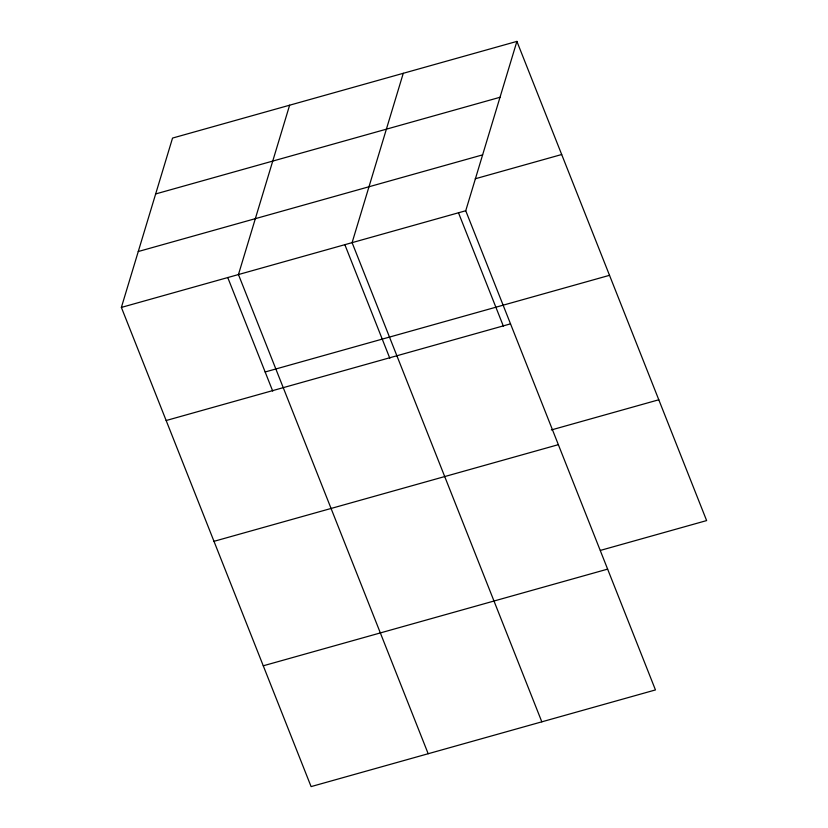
<?xml version="1.0" encoding="UTF-8"?>
<svg xmlns="http://www.w3.org/2000/svg" width="828" height="828" viewBox="0 0 828 828"><rect width="100%" height="100%" fill="white"/><g stroke="black" fill="none" stroke-linecap="round" stroke-linejoin="round"><path stroke-width="1.24" d="M516.9 41.4L465.74 210.747L655.455 689.931L311.1 786.6L121.374 307.416L172.545 138.069L516.9 41.4L706.626 520.584L600.404 550.403M289.624 105.197L238.454 274.544L428.179 753.728M403.267 73.299L352.097 242.645L541.822 721.83M155.654 193.949L500.019 97.28M138.255 251.526L482.62 154.867M475.22 178.786L561.684 154.515M121.374 307.416L465.74 210.747M265.157 371.979L609.522 275.32M166.159 420.52L510.524 323.862M551.334 429.949L658.798 399.779M213.986 541.326L558.351 444.667M263.263 665.795L607.628 569.126M458.464 212.724L503.455 326.367M344.831 244.622L389.822 358.265M227.741 277.494L272.733 391.126"/></g></svg>
